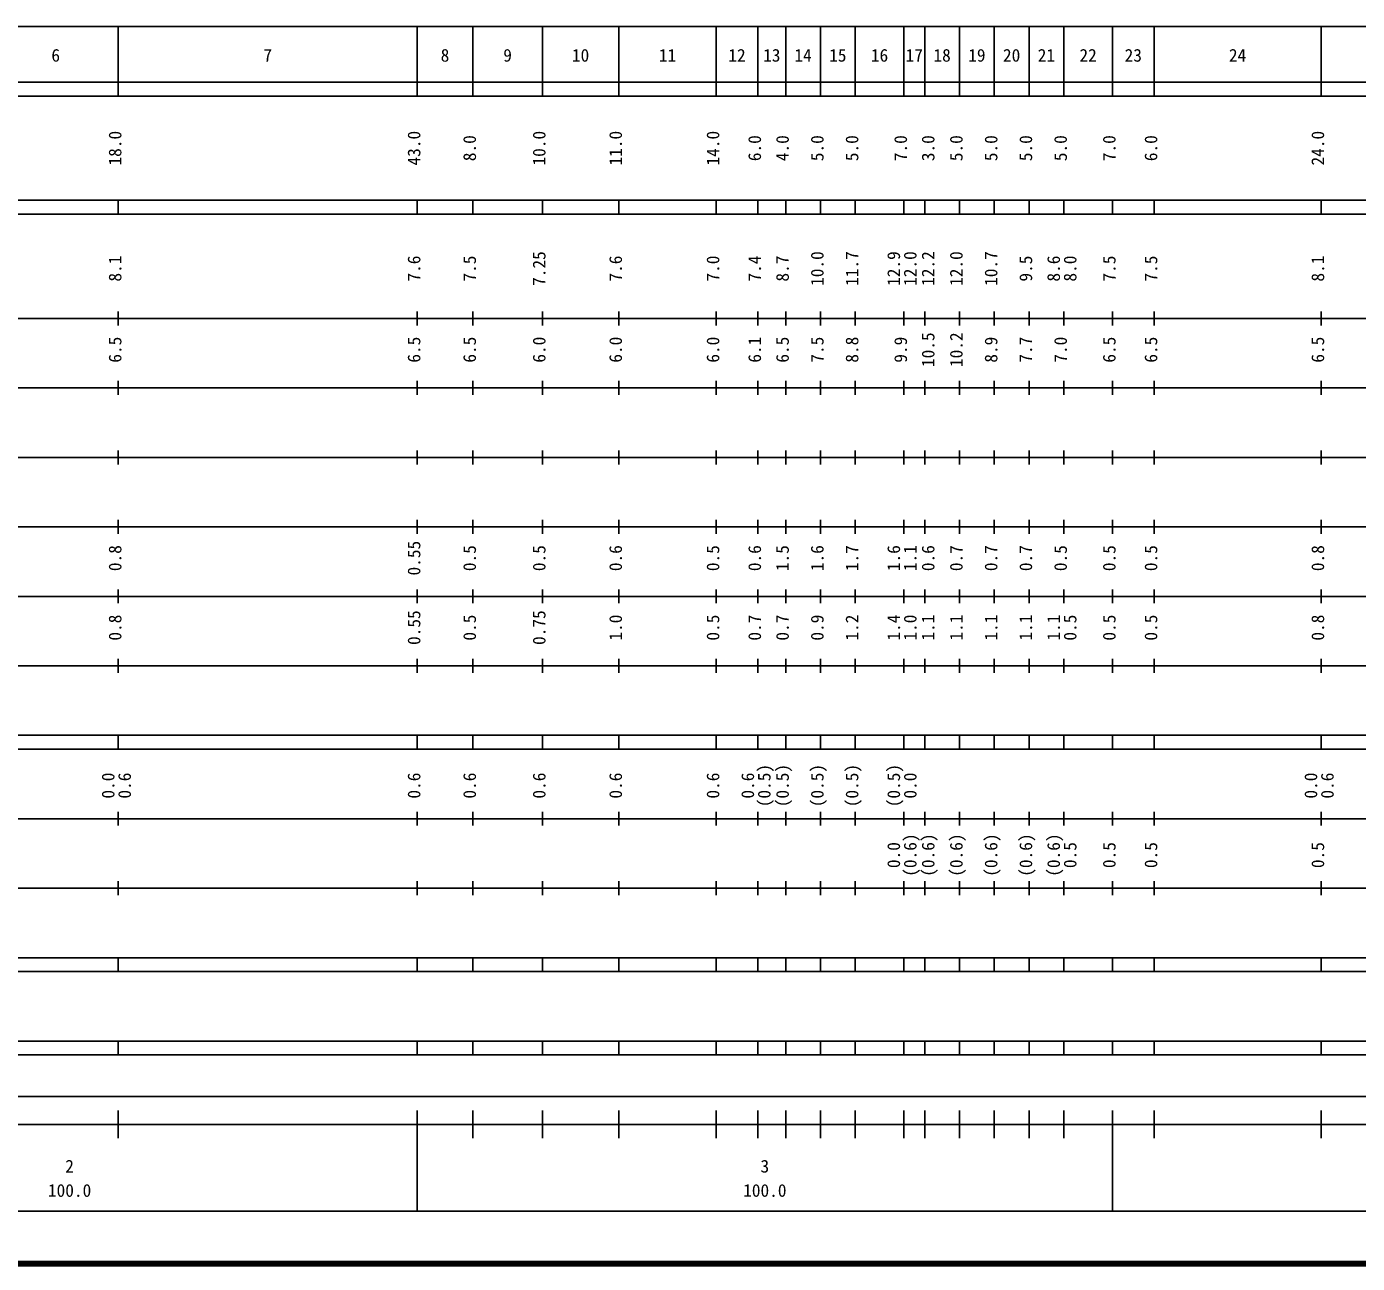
# Model space of a CAD drawing. Units: millimetres on the paper, enlarged 1000 times. Extents: x 40000 to 2497605, y 20000 to 1622130.
# Drawn here: x 211817 to 403232, y 20000 to 198000 of the extents above; entities that cross this region are included whole.
import ezdxf
from ezdxf.enums import TextEntityAlignment as Align

# ---------------------------------------------------------------- set-up
doc = ezdxf.new("R2010")
doc.units = ezdxf.units.MM
doc.header["$LTSCALE"] = 1000
doc.layers.add('M-TTL', color=2, linetype='Continuous', lineweight=140)
doc.layers.add('M-TTL-BAND', color=7, linetype='Continuous', lineweight=25)
doc.styles.add('ＭＳ ゴシック', font='')
doc.styles.get('ＭＳ ゴシック').set_extended_font_data('MS Gothic')

msp = doc.modelspace()

# ---------------------------------------------------------------- linework, layer by layer
at = {"layer": 'M-TTL'}
msp.add_line((40000, 20000), (680000, 20000), dxfattribs=at)
at = {"layer": 'M-TTL-BAND'}
for p, q in [((68000, 198000), (579000, 198000)), ((225000, 188000), (225000, 198000)), ((268000, 188000), (268000, 198000)), ((276000, 188000), (276000, 198000)), ((286000, 188000), (286000, 198000)), ((297000, 188000), (297000, 198000)), ((311000, 188000), (311000, 198000)), ((317000, 188000), (317000, 198000)), ((321000, 188000), (321000, 198000)), ((326000, 188000), (326000, 198000)), ((331000, 188000), (331000, 198000)), ((338000, 188000), (338000, 198000)), ((341000, 188000), (341000, 198000)), ((346000, 188000), (346000, 198000)), ((351000, 188000), (351000, 198000)), ((356000, 188000), (356000, 198000)), ((361000, 188000), (361000, 198000)), ((368000, 188000), (368000, 198000)), ((374000, 188000), (374000, 198000)), ((398000, 188000), (398000, 198000)), ((40000, 190000), (579000, 190000)), ((40000, 188000), (579000, 188000)), ((40000, 173000), (579000, 173000)), ((225000, 171000), (225000, 173000)), ((268000, 171000), (268000, 173000)), ((276000, 171000), (276000, 173000)), ((286000, 171000), (286000, 173000)), ((297000, 171000), (297000, 173000)), ((311000, 171000), (311000, 173000)), ((317000, 171000), (317000, 173000)), ((321000, 171000), (321000, 173000)), ((326000, 171000), (326000, 173000)), ((331000, 171000), (331000, 173000)), ((338000, 171000), (338000, 173000)), ((341000, 171000), (341000, 173000)), ((346000, 171000), (346000, 173000)), ((351000, 171000), (351000, 173000)), ((356000, 171000), (356000, 173000)), ((361000, 171000), (361000, 173000)), ((368000, 171000), (368000, 173000)), ((374000, 171000), (374000, 173000)), ((398000, 171000), (398000, 173000)), ((40000, 171000), (579000, 171000)), ((225000, 155000), (225000, 157000)), ((268000, 155000), (268000, 157000)), ((276000, 155000), (276000, 157000)), ((286000, 155000), (286000, 157000)), ((297000, 155000), (297000, 157000)), ((311000, 155000), (311000, 157000)), ((317000, 155000), (317000, 157000)), ((321000, 155000), (321000, 157000)), ((326000, 155000), (326000, 157000)), ((331000, 155000), (331000, 157000)), ((338000, 155000), (338000, 157000)), ((341000, 155000), (341000, 157000)), ((346000, 155000), (346000, 157000)), ((351000, 155000), (351000, 157000)), ((356000, 155000), (356000, 157000)), ((361000, 155000), (361000, 157000)), ((368000, 155000), (368000, 157000)), ((374000, 155000), (374000, 157000)), ((398000, 155000), (398000, 157000)), ((40000, 156000), (579000, 156000)), ((46000, 146000), (579000, 146000)), ((225000, 145000), (225000, 147000)), ((268000, 145000), (268000, 147000)), ((276000, 145000), (276000, 147000)), ((286000, 145000), (286000, 147000)), ((297000, 145000), (297000, 147000)), ((311000, 145000), (311000, 147000)), ((317000, 145000), (317000, 147000)), ((321000, 145000), (321000, 147000)), ((326000, 145000), (326000, 147000)), ((331000, 145000), (331000, 147000)), ((338000, 145000), (338000, 147000)), ((341000, 145000), (341000, 147000)), ((346000, 145000), (346000, 147000)), ((351000, 145000), (351000, 147000)), ((356000, 145000), (356000, 147000)), ((361000, 145000), (361000, 147000)), ((368000, 145000), (368000, 147000)), ((374000, 145000), (374000, 147000)), ((398000, 145000), (398000, 147000)), ((52000, 136000), (579000, 136000)), ((225000, 135000), (225000, 137000)), ((268000, 135000), (268000, 137000)), ((276000, 135000), (276000, 137000)), ((286000, 135000), (286000, 137000)), ((297000, 135000), (297000, 137000)), ((311000, 135000), (311000, 137000)), ((317000, 135000), (317000, 137000)), ((321000, 135000), (321000, 137000)), ((326000, 135000), (326000, 137000)), ((331000, 135000), (331000, 137000)), ((338000, 135000), (338000, 137000)), ((341000, 135000), (341000, 137000)), ((346000, 135000), (346000, 137000)), ((351000, 135000), (351000, 137000)), ((356000, 135000), (356000, 137000)), ((361000, 135000), (361000, 137000)), ((368000, 135000), (368000, 137000)), ((374000, 135000), (374000, 137000)), ((398000, 135000), (398000, 137000)), ((225000, 125000), (225000, 127000)), ((268000, 125000), (268000, 127000)), ((276000, 125000), (276000, 127000)), ((286000, 125000), (286000, 127000)), ((297000, 125000), (297000, 127000)), ((311000, 125000), (311000, 127000)), ((317000, 125000), (317000, 127000)), ((321000, 125000), (321000, 127000)), ((326000, 125000), (326000, 127000)), ((331000, 125000), (331000, 127000)), ((338000, 125000), (338000, 127000)), ((341000, 125000), (341000, 127000)), ((346000, 125000), (346000, 127000)), ((351000, 125000), (351000, 127000)), ((356000, 125000), (356000, 127000)), ((361000, 125000), (361000, 127000)), ((368000, 125000), (368000, 127000)), ((374000, 125000), (374000, 127000)), ((398000, 125000), (398000, 127000)), ((46000, 126000), (579000, 126000)), ((225000, 115000), (225000, 117000)), ((268000, 115000), (268000, 117000)), ((276000, 115000), (276000, 117000)), ((286000, 115000), (286000, 117000)), ((297000, 115000), (297000, 117000)), ((311000, 115000), (311000, 117000)), ((317000, 115000), (317000, 117000)), ((321000, 115000), (321000, 117000)), ((326000, 115000), (326000, 117000)), ((331000, 115000), (331000, 117000)), ((338000, 115000), (338000, 117000)), ((341000, 115000), (341000, 117000)), ((346000, 115000), (346000, 117000)), ((351000, 115000), (351000, 117000)), ((356000, 115000), (356000, 117000)), ((361000, 115000), (361000, 117000)), ((368000, 115000), (368000, 117000)), ((374000, 115000), (374000, 117000)), ((398000, 115000), (398000, 117000)), ((52000, 116000), (579000, 116000)), ((46000, 106000), (579000, 106000)), ((225000, 105000), (225000, 107000)), ((268000, 105000), (268000, 107000)), ((276000, 105000), (276000, 107000)), ((286000, 105000), (286000, 107000)), ((297000, 105000), (297000, 107000)), ((311000, 105000), (311000, 107000)), ((317000, 105000), (317000, 107000)), ((321000, 105000), (321000, 107000)), ((326000, 105000), (326000, 107000)), ((331000, 105000), (331000, 107000)), ((338000, 105000), (338000, 107000)), ((341000, 105000), (341000, 107000)), ((346000, 105000), (346000, 107000)), ((351000, 105000), (351000, 107000)), ((356000, 105000), (356000, 107000)), ((361000, 105000), (361000, 107000)), ((368000, 105000), (368000, 107000)), ((374000, 105000), (374000, 107000)), ((398000, 105000), (398000, 107000)), ((40000, 96000), (579000, 96000)), ((225000, 94000), (225000, 96000)), ((268000, 94000), (268000, 96000)), ((276000, 94000), (276000, 96000)), ((286000, 94000), (286000, 96000)), ((297000, 94000), (297000, 96000)), ((311000, 94000), (311000, 96000)), ((317000, 94000), (317000, 96000)), ((321000, 94000), (321000, 96000)), ((326000, 94000), (326000, 96000)), ((331000, 94000), (331000, 96000)), ((338000, 94000), (338000, 96000)), ((341000, 94000), (341000, 96000)), ((346000, 94000), (346000, 96000)), ((351000, 94000), (351000, 96000)), ((356000, 94000), (356000, 96000)), ((361000, 94000), (361000, 96000)), ((368000, 94000), (368000, 96000)), ((374000, 94000), (374000, 96000)), ((398000, 94000), (398000, 96000)), ((40000, 94000), (579000, 94000)), ((225000, 83000), (225000, 85000)), ((268000, 83000), (268000, 85000)), ((276000, 83000), (276000, 85000)), ((286000, 83000), (286000, 85000)), ((297000, 83000), (297000, 85000)), ((311000, 83000), (311000, 85000)), ((317000, 83000), (317000, 85000)), ((321000, 83000), (321000, 85000)), ((326000, 83000), (326000, 85000)), ((331000, 83000), (331000, 85000)), ((338000, 83000), (338000, 85000)), ((341000, 83000), (341000, 85000)), ((346000, 83000), (346000, 85000)), ((351000, 83000), (351000, 85000)), ((356000, 83000), (356000, 85000)), ((361000, 83000), (361000, 85000)), ((368000, 83000), (368000, 85000)), ((374000, 83000), (374000, 85000)), ((398000, 83000), (398000, 85000)), ((49000, 84000), (579000, 84000)), ((225000, 73000), (225000, 75000)), ((268000, 73000), (268000, 75000)), ((276000, 73000), (276000, 75000)), ((286000, 73000), (286000, 75000)), ((297000, 73000), (297000, 75000)), ((311000, 73000), (311000, 75000)), ((317000, 73000), (317000, 75000)), ((321000, 73000), (321000, 75000)), ((326000, 73000), (326000, 75000)), ((331000, 73000), (331000, 75000)), ((338000, 73000), (338000, 75000)), ((341000, 73000), (341000, 75000)), ((346000, 73000), (346000, 75000)), ((351000, 73000), (351000, 75000)), ((356000, 73000), (356000, 75000)), ((361000, 73000), (361000, 75000)), ((368000, 73000), (368000, 75000)), ((374000, 73000), (374000, 75000)), ((398000, 73000), (398000, 75000)), ((40000, 74000), (579000, 74000)), ((40000, 64000), (579000, 64000)), ((225000, 62000), (225000, 64000)), ((268000, 62000), (268000, 64000)), ((276000, 62000), (276000, 64000)), ((286000, 62000), (286000, 64000)), ((297000, 62000), (297000, 64000)), ((311000, 62000), (311000, 64000)), ((317000, 62000), (317000, 64000)), ((321000, 62000), (321000, 64000)), ((326000, 62000), (326000, 64000)), ((331000, 62000), (331000, 64000)), ((338000, 62000), (338000, 64000)), ((341000, 62000), (341000, 64000)), ((346000, 62000), (346000, 64000)), ((351000, 62000), (351000, 64000)), ((356000, 62000), (356000, 64000)), ((361000, 62000), (361000, 64000)), ((368000, 62000), (368000, 64000)), ((374000, 62000), (374000, 64000)), ((398000, 62000), (398000, 64000)), ((40000, 62000), (579000, 62000)), ((40000, 52000), (579000, 52000)), ((225000, 50000), (225000, 52000)), ((268000, 50000), (268000, 52000)), ((276000, 50000), (276000, 52000)), ((286000, 50000), (286000, 52000)), ((297000, 50000), (297000, 52000)), ((311000, 50000), (311000, 52000)), ((317000, 50000), (317000, 52000)), ((321000, 50000), (321000, 52000)), ((326000, 50000), (326000, 52000)), ((331000, 50000), (331000, 52000)), ((338000, 50000), (338000, 52000)), ((341000, 50000), (341000, 52000)), ((346000, 50000), (346000, 52000)), ((351000, 50000), (351000, 52000)), ((356000, 50000), (356000, 52000)), ((361000, 50000), (361000, 52000)), ((368000, 50000), (368000, 52000)), ((374000, 50000), (374000, 52000)), ((398000, 50000), (398000, 52000)), ((40000, 50000), (579000, 50000)), ((71000, 44000), (565000, 44000)), ((225000, 38000), (225000, 42000)), ((268000, 27500), (268000, 42000)), ((276000, 38000), (276000, 42000)), ((286000, 38000), (286000, 42000)), ((297000, 38000), (297000, 42000)), ((311000, 38000), (311000, 42000)), ((317000, 38000), (317000, 42000)), ((321000, 38000), (321000, 42000)), ((326000, 38000), (326000, 42000)), ((331000, 38000), (331000, 42000)), ((338000, 38000), (338000, 42000)), ((341000, 38000), (341000, 42000)), ((346000, 38000), (346000, 42000)), ((351000, 38000), (351000, 42000)), ((356000, 38000), (356000, 42000)), ((361000, 38000), (361000, 42000)), ((368000, 27500), (368000, 42000)), ((374000, 38000), (374000, 42000)), ((398000, 38000), (398000, 42000)), ((40000, 40000), (579000, 40000)), ((68000, 27500), (579000, 27500))]:
    msp.add_line(p, q, dxfattribs=at)

# ---------------------------------------------------------------- texts
at = {"layer": 'M-TTL-BAND', "style": 'ＭＳ ゴシック'}
for s, p in [('6', (216000, 192405)), ('7', (246500, 192405)), ('8', (272000, 192405)), ('9', (281000, 192405)), ('10', (291500, 192405)), ('11', (304000, 192405)), ('12', (314000, 192405)), ('13', (319000, 192405)), ('14', (323500, 192405)), ('15', (328500, 192405)), ('16', (334500, 192405)), ('17', (339500, 192405)), ('18', (343500, 192405)), ('19', (348500, 192405)), ('20', (353500, 192405)), ('21', (358500, 192405)), ('22', (364500, 192405)), ('23', (371000, 192405)), ('24', (386000, 192405)), ('2', (218000, 32523)), ('3', (318000, 32523)), ('100.0', (218000, 29033)), ('100.0', (318000, 29033))]:
    msp.add_text(s, height=1833, dxfattribs=at).set_placement(p, align=Align.BOTTOM_CENTER)
for s, p in [('18.0', (226000, 180500)), ('43.0', (269000, 180500)), ('8.0', (277000, 180500)), ('10.0', (287000, 180500)), ('11.0', (298000, 180500)), ('14.0', (312000, 180500)), ('6.0', (318000, 180500)), ('4.0', (322000, 180500)), ('5.0', (327000, 180500)), ('5.0', (332000, 180500)), ('7.0', (339000, 180500)), ('3.0', (342948, 180500)), ('5.0', (347000, 180500)), ('5.0', (352000, 180500)), ('5.0', (357000, 180500)), ('5.0', (362000, 180500)), ('7.0', (369000, 180500)), ('6.0', (375000, 180500)), ('24.0', (399000, 180500)), ('8.1', (226000, 163174)), ('7.6', (269000, 163174)), ('7.5', (277000, 163174)), ('7.25', (287000, 163174)), ('7.6', (298000, 163174)), ('7.0', (312000, 163174)), ('7.4', (318000, 163174)), ('8.7', (322000, 163174)), ('10.0', (327000, 163174)), ('11.7', (332000, 163174)), ('12.9', (338000, 163174)), ('12.0', (340370, 163174)), ('12.2', (342948, 163174)), ('12.0', (347000, 163174)), ('10.7', (352000, 163174)), ('9.5', (357000, 163174)), ('8.6', (361000, 163174)), ('8.0', (363370, 163174)), ('7.5', (369000, 163174)), ('7.5', (375000, 163174)), ('8.1', (399000, 163174)), ('6.5', (226000, 151500)), ('6.5', (269000, 151500)), ('6.5', (277000, 151500)), ('6.0', (287000, 151500)), ('6.0', (298000, 151500)), ('6.0', (312000, 151500)), ('6.1', (318000, 151500)), ('6.5', (322000, 151500)), ('7.5', (327000, 151500)), ('8.8', (332000, 151500)), ('9.9', (339000, 151500)), ('10.5', (342948, 151500)), ('10.2', (347000, 151500)), ('8.9', (352000, 151500)), ('7.7', (357000, 151500)), ('7.0', (362000, 151500)), ('6.5', (369000, 151500)), ('6.5', (375000, 151500)), ('6.5', (399000, 151500)), ('0.8', (226000, 121500)), ('0.55', (269000, 121500)), ('0.5', (277000, 121500)), ('0.5', (287000, 121500)), ('0.6', (298000, 121500)), ('0.5', (312000, 121500)), ('0.6', (318000, 121500)), ('1.5', (322000, 121500)), ('1.6', (327000, 121500)), ('1.7', (332000, 121500)), ('1.6', (338000, 121500)), ('1.1', (340370, 121500)), ('0.6', (342948, 121500)), ('0.7', (347000, 121500)), ('0.7', (352000, 121500)), ('0.7', (357000, 121500)), ('0.5', (362000, 121500)), ('0.5', (369000, 121500)), ('0.5', (375000, 121500)), ('0.8', (399000, 121500)), ('0.8', (226000, 111500)), ('0.55', (269000, 111500)), ('0.5', (277000, 111500)), ('0.75', (287000, 111500)), ('1.0', (298000, 111500)), ('0.5', (312000, 111500)), ('0.7', (318000, 111500)), ('0.7', (322000, 111500)), ('0.9', (327000, 111500)), ('1.2', (332000, 111500)), ('1.4', (338000, 111500)), ('1.0', (340370, 111500)), ('1.1', (342948, 111500)), ('1.1', (347000, 111500)), ('1.1', (352000, 111500)), ('1.1', (357000, 111500)), ('1.1', (361000, 111500)), ('0.5', (363370, 111500)), ('0.5', (369000, 111500)), ('0.5', (375000, 111500)), ('0.8', (399000, 111500)), ('0.0', (225000, 88764)), ('0.6', (227370, 88764)), ('0.6', (269000, 88764)), ('0.6', (277000, 88764)), ('0.6', (287000, 88764)), ('0.6', (298000, 88764)), ('0.6', (312000, 88764)), ('0.6', (317000, 88764)), ('(0.5)', (319370, 88764)), ('(0.5)', (322000, 88764)), ('(0.5)', (327000, 88764)), ('(0.5)', (332000, 88764)), ('(0.5)', (338000, 88764)), ('0.0', (340370, 88764)), ('0.0', (398000, 88764)), ('0.6', (400370, 88764)), ('0.0', (338000, 78764)), ('(0.6)', (340370, 78764)), ('(0.6)', (342948, 78764)), ('(0.6)', (347000, 78764)), ('(0.6)', (352000, 78764)), ('(0.6)', (357000, 78764)), ('(0.6)', (361000, 78764)), ('0.5', (363370, 78764)), ('0.5', (369000, 78764)), ('0.5', (375000, 78764)), ('0.5', (399000, 78764))]:
    msp.add_text(s, height=1833, rotation=90, dxfattribs=at).set_placement(p, align=Align.BOTTOM_CENTER)

doc.saveas('drawing.dxf')
